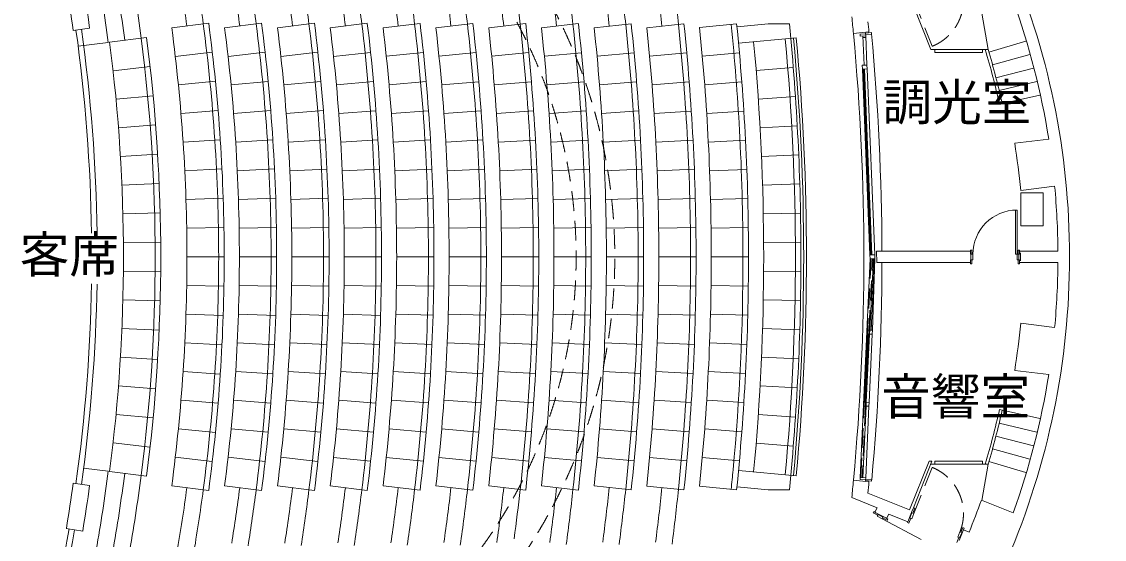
# Model space of a CAD drawing. Units: millimetres on the paper, enlarged 1000 times, with parts at other scales. Extents: x -168458 to 111542, y -102054 to 93946.
# Drawn here: x -54719 to 10672, y -23308 to 7961 of the extents above; entities that cross this region are included whole.
import ezdxf
from ezdxf.enums import TextEntityAlignment as Align

# ---------------------------------------------------------------- set-up
doc = ezdxf.new("R2010")
doc.units = ezdxf.units.MM
doc.header["$LTSCALE"] = 1000
doc.linetypes.add('DASHED1', pattern=[1.8, 1.2, -0.6])
doc.layers.add('1-0_130', color=7, linetype='Continuous', lineweight=9)
doc.layers.add('1-A', color=7, linetype='Continuous')
doc.styles.add('HG創英角ｺﾞｼｯｸUB', font='')
doc.styles.get('HG創英角ｺﾞｼｯｸUB').set_extended_font_data('HG創英角ｺﾞｼｯｸUB')

msp = doc.modelspace()

# ---------------------------------------------------------------- linework, layer by layer
at = {"layer": '1-0_130', "linetype": 'DASHED1'}
for p, q in [((276, 6476), (-836, 9262)), ((-3410, -6362), (-3622, -10668)), ((-3539, -10672), (-3338, -6359)), ((-4035, -19580), (-3841, -15256)), ((-3758, -15260), (-3952, -19583)), ((276, -18965), (-836, -21751))]:
    msp.add_line(p, q, dxfattribs=at)
at = {"layer": '1-0_130'}
for p, q in [((-43421, 7878), (-45652, 7582)), ((-40227, 7872), (-42459, 7585)), ((-37034, 7866), (-39267, 7587)), ((-33843, 7860), (-36076, 7589)), ((-30653, 7855), (-32887, 7590)), ((-27464, 7850), (-29699, 7592)), ((3653, 6272), (3279, 8467)), ((-50612, 7572), (-51603, 7434)), ((-24276, 7845), (-26512, 7594)), ((-21090, 7840), (-23326, 7595)), ((-17904, 7835), (-20141, 7596)), ((-14719, 7831), (-16957, 7597)), ((-11536, 7827), (-13774, 7599)), ((-3546, 7337), (-4481, 7251)), ((-3749, 7181), (-3385, 7215)), ((-51306, 6475), (-49488, 6709)), ((-49405, 6720), (-47174, 7008)), ((-11421, 6652), (-7936, 6977)), ((-3743, 7104), (-4076, 7089)), ((-3830, 5332), (-3910, 7097)), ((-3905, 6997), (-3739, 7004)), ((3698, 6123), (5934, 6791)), ((-45438, 5862), (-43203, 6121)), ((-42251, 5864), (-40015, 6115)), ((-39065, 5865), (-36828, 6110)), ((-35880, 5866), (-33643, 6104)), ((-32696, 5868), (-30458, 6099)), ((-29513, 5869), (-27274, 6094)), ((-26331, 5870), (-24092, 6090)), ((-23150, 5871), (-20910, 6085)), ((-19969, 5872), (-17729, 6081)), ((-16789, 5872), (-14548, 6077)), ((-13609, 5873), (-11368, 6073)), ((369, 6513), (276, 6476)), ((6168, 5978), (3920, 5352)), ((-46962, 5249), (-49198, 4999)), ((-3663, 5339), (-3954, 5326)), ((-8115, 5191), (-10358, 5010)), ((-3861, 5097), (-3404, -6128)), ((-3363, -6126), (-3809, 5099)), ((-3643, 5107), (-3196, -6119)), ((4128, 4578), (6387, 5162)), ((-43013, 4361), (-45252, 4139)), ((-39831, 4356), (-42071, 4140)), ((-36650, 4351), (-38890, 4141)), ((-33469, 4346), (-35710, 4141)), ((-30289, 4341), (-32530, 4142)), ((-27110, 4336), (-29352, 4143)), ((-23932, 4332), (-26174, 4144)), ((-20754, 4328), (-22996, 4144)), ((-17576, 4324), (-19819, 4145)), ((-14399, 4320), (-16643, 4145)), ((-11223, 4317), (-13467, 4146)), ((6591, 4341), (4322, 3799)), ((-49020, 3275), (-46780, 3487)), ((-10229, 3282), (-7984, 3435)), ((4338, 2982), (6780, 3517)), ((-45095, 2413), (-42853, 2598)), ((-41918, 2413), (-39675, 2593)), ((-38742, 2414), (-36498, 2589)), ((-35566, 2414), (-33322, 2584)), ((-32390, 2415), (-30146, 2580)), ((-29215, 2415), (-26971, 2576)), ((-26040, 2415), (-23796, 2573)), ((-22866, 2416), (-20621, 2569)), ((-19692, 2416), (-17447, 2566)), ((-16519, 2416), (-14274, 2563)), ((-13346, 2417), (-11100, 2559)), ((-46628, 1722), (-48872, 1548)), ((-7875, 1677), (-10122, 1552)), ((-42721, 833), (-44966, 684)), ((-39548, 829), (-41793, 684)), ((-36374, 825), (-38620, 685)), ((-33201, 821), (-35447, 685)), ((-30029, 818), (-32275, 685)), ((-26857, 815), (-29103, 685)), ((-23685, 812), (-25931, 685)), ((-20513, 809), (-22760, 686)), ((-17342, 806), (-19588, 686)), ((-14170, 803), (-16417, 686)), ((-10999, 801), (-13246, 686)), ((7312, 873), (5261, 614)), ((-48753, -181), (-46507, -46)), ((-10035, -180), (-7788, -82)), ((-44866, -1046), (-42619, -935)), ((-41696, -1046), (-39448, -938)), ((-38525, -1046), (-36278, -941)), ((-35355, -1046), (-33108, -943)), ((-32185, -1046), (-29938, -946)), ((-29016, -1046), (-26768, -949)), ((-25846, -1046), (-23598, -951)), ((-22677, -1046), (-20429, -953)), ((-19507, -1046), (-17259, -955)), ((-16338, -1046), (-14090, -958)), ((-13169, -1046), (-10921, -959)), ((-46415, -1815), (-48663, -1912)), ((-9971, -1912), (-7722, -1841)), ((5619, -2230), (7671, -1971)), ((-44794, -2778), (-42545, -2703)), ((-41626, -2778), (-39377, -2705)), ((-38457, -2778), (-36209, -2708)), ((-35289, -2778), (-33040, -2709)), ((-32121, -2778), (-29872, -2711)), ((-28953, -2778), (-26704, -2713)), ((-25785, -2778), (-23536, -2715)), ((-22617, -2778), (-20368, -2716)), ((-19449, -2778), (-17200, -2718)), ((-16282, -2778), (-14032, -2719)), ((-13114, -2778), (-10865, -2720)), ((-48603, -3645), (-46354, -3586)), ((-7678, -3602), (-9927, -3644)), ((-42501, -4473), (-44751, -4511)), ((-39334, -4474), (-41584, -4511)), ((-36167, -4475), (-38416, -4511)), ((-33000, -4476), (-35249, -4511)), ((-29833, -4477), (-32082, -4511)), ((-26666, -4478), (-28915, -4511)), ((-23499, -4479), (-25748, -4511)), ((-20332, -4480), (-22581, -4511)), ((-17165, -4480), (-19414, -4511)), ((-13998, -4481), (-16247, -4511)), ((-10831, -4482), (-13080, -4511)), ((-46323, -5357), (-48573, -5378)), ((-9905, -5378), (-7655, -5363)), ((5466, -6086), (5466, -5844)), ((-44736, -6244), (-42486, -6244)), ((-41569, -6244), (-39319, -6244)), ((-38402, -6244), (-36152, -6244)), ((-35236, -6244), (-32986, -6244)), ((-32069, -6244), (-29819, -6244)), ((-28902, -6244), (-26652, -6244)), ((-25736, -6244), (-23486, -6244)), ((-22569, -6244), (-20319, -6244)), ((-19402, -6244), (-17152, -6244)), ((-16236, -6244), (-13986, -6244)), ((-13069, -6244), (-10819, -6244)), ((-4076, -19578), (-3477, -6365)), ((-3266, -6356), (-3497, -10674)), ((-3414, -10678), (-3217, -6353)), ((2583, -6086), (2733, -6086)), ((2616, -6420), (2616, -6086)), ((2666, -6662), (2666, -6420)), ((5516, -6420), (5516, -6086)), ((5550, -5894), (7870, -5894)), ((5616, -5994), (5616, -6494)), ((-46323, -7131), (-48573, -7111)), ((-7655, -7126), (-9905, -7111)), ((7870, -6594), (5550, -6594)), ((-42501, -8015), (-44751, -7978)), ((-39334, -8014), (-41584, -7978)), ((-36167, -8013), (-38416, -7978)), ((-33000, -8012), (-35249, -7978)), ((-29833, -8011), (-32082, -7978)), ((-26666, -8011), (-28915, -7978)), ((-23499, -8010), (-25748, -7978)), ((-20332, -8009), (-22581, -7978)), ((-17165, -8008), (-19414, -7978)), ((-13998, -8007), (-16247, -7978)), ((-10831, -8007), (-13080, -7978)), ((-48603, -8844), (-46354, -8903)), ((-7678, -8887), (-9927, -8844)), ((-44794, -9710), (-42545, -9785)), ((-41626, -9710), (-39377, -9783)), ((-38457, -9710), (-36209, -9781)), ((-35289, -9710), (-33040, -9779)), ((-32121, -9710), (-29872, -9777)), ((-28953, -9710), (-26704, -9776)), ((-25785, -9711), (-23536, -9774)), ((-22617, -9711), (-20368, -9772)), ((-19449, -9711), (-17200, -9771)), ((-16282, -9711), (-14032, -9770)), ((-13114, -9711), (-10865, -9768)), ((5619, -10259), (7671, -10517)), ((-46415, -10673), (-48663, -10576)), ((-9971, -10577), (-7722, -10647)), ((-3549, -10905), (-3747, -15027)), ((-3706, -15029), (-3508, -10907)), ((-3341, -10915), (-3539, -15036)), ((-42619, -11554), (-44866, -11442)), ((-39448, -11551), (-41696, -11442)), ((-36278, -11548), (-38525, -11442)), ((-33108, -11545), (-35355, -11443)), ((-29938, -11542), (-32185, -11443)), ((-26768, -11540), (-29016, -11443)), ((-23598, -11538), (-25846, -11443)), ((-20429, -11535), (-22677, -11443)), ((-17259, -11533), (-19507, -11443)), ((-14090, -11531), (-16338, -11443)), ((-10921, -11529), (-13169, -11443)), ((-48753, -12307), (-46507, -12443)), ((-7788, -12407), (-10035, -12309)), ((-44966, -13173), (-42721, -13321)), ((-41793, -13173), (-39548, -13317)), ((-38620, -13173), (-36374, -13314)), ((-35447, -13173), (-33201, -13310)), ((-32275, -13174), (-30029, -13306)), ((-29103, -13174), (-26857, -13303)), ((-25931, -13174), (-23685, -13300)), ((-22760, -13174), (-20513, -13297)), ((-19588, -13174), (-17342, -13294)), ((-16417, -13175), (-14170, -13292)), ((-13246, -13175), (-10999, -13289)), ((7312, -13361), (5261, -13103)), ((-46628, -14210), (-48872, -14037)), ((-10122, -14040), (-7875, -14166)), ((-42853, -15087), (-45095, -14901)), ((-39675, -15082), (-41918, -14902)), ((-36498, -15077), (-38742, -14902)), ((-33322, -15073), (-35566, -14903)), ((-30146, -15069), (-32390, -14903)), ((-26971, -15065), (-29215, -14904)), ((-23796, -15061), (-26040, -14904)), ((-20621, -15058), (-22866, -14904)), ((-17447, -15054), (-19692, -14905)), ((-14274, -15051), (-16519, -14905)), ((-11100, -15048), (-13346, -14905)), ((-3910, -19585), (-3716, -15262)), ((4338, -15470), (6780, -16006)), ((-49020, -15764), (-46780, -15975)), ((-7984, -15924), (-10229, -15770)), ((6591, -16830), (4322, -16288)), ((-45252, -16627), (-43013, -16850)), ((-42071, -16628), (-39831, -16844)), ((-38890, -16629), (-36650, -16839)), ((-35710, -16630), (-33469, -16834)), ((-32530, -16631), (-30289, -16829)), ((-29352, -16631), (-27110, -16825)), ((-26174, -16632), (-23932, -16821)), ((-22996, -16633), (-20754, -16817)), ((-19819, -16633), (-17576, -16813)), ((-16643, -16634), (-14399, -16809)), ((-13467, -16634), (-11223, -16805)), ((-46962, -17738), (-49198, -17488)), ((-10358, -17499), (-8115, -17680)), ((4128, -17066), (6387, -17650)), ((6168, -18467), (3920, -17841)), ((-45438, -18351), (-43203, -18610)), ((-42251, -18352), (-40015, -18604)), ((-39065, -18354), (-36828, -18598)), ((-35880, -18355), (-33643, -18593)), ((-32696, -18356), (-30458, -18588)), ((-29513, -18357), (-27274, -18583)), ((-26331, -18358), (-24092, -18578)), ((-23150, -18359), (-20910, -18574)), ((-19969, -18360), (-17729, -18569)), ((-16789, -18361), (-14548, -18565)), ((-13609, -18362), (-11368, -18561)), ((-1090, -21532), (83, -18594)), ((83, -18594), (263, -18594)), ((3653, -18761), (196, -18761)), ((429, -18761), (429, -18594)), ((3653, -18761), (3279, -20955)), ((3698, -18612), (5934, -19279)), ((-50975, -19006), (-49488, -19198)), ((-49405, -19209), (-47174, -19497)), ((-11421, -19140), (-7936, -19465)), ((-50612, -20061), (-51603, -19923)), ((-43421, -20367), (-45652, -20071)), ((-40227, -20360), (-42459, -20073)), ((-37034, -20354), (-39267, -20075)), ((-33843, -20349), (-36076, -20077)), ((-30653, -20343), (-32887, -20079)), ((-27464, -20338), (-29699, -20081)), ((-24276, -20333), (-26512, -20082)), ((-21090, -20328), (-23326, -20084)), ((-17904, -20324), (-20141, -20085)), ((-14719, -20319), (-16957, -20086)), ((-11536, -20315), (-13774, -20087)), ((-3546, -19826), (-4481, -19740)), ((-3749, -19669), (-3376, -19704)), ((-3039, -21395), (-4581, -20774)), ((-1090, -21532), (-3611, -20518)), ((-3039, -21395), (-3184, -21670)), ((-911, -21533), (-1158, -22152)), ((-914, -21541), (-858, -21401)), ((3248, -20943), (5170, -21705)), ((-2698, -21964), (-2752, -22067)), ((-2340, -21784), (-2476, -22043)), ((-2340, -21784), (-1195, -22244)), ((-1161, -22160), (-1217, -22299)), ((-52021, -22647), (-51034, -22813)), ((1903, -23384), (2151, -22764)), ((2504, -22871), (2163, -22733)), ((1770, -23492), (1888, -23198))]:
    msp.add_line(p, q, dxfattribs=at)
for points in [[(-858, 8913), (196, 6272), (3653, 6272)], [(-8352, 7820), (-9640, 7822), (-11514, 7648)], [(-4076, 7089), (-4082, 7206), (-3749, 7221), (-3743, 7104), (-3663, 5339), (-3652, 5106), (-3944, 5093), (-3488, -6132), (-3477, -6365), (-3186, -6352), (-3196, -6119), (-3488, -6132)], [(-3392, 7298), (-3757, 7264), (-3749, 7221)], [(3312, 6272), (3312, 6106), (429, 6106), (429, 6272)], [(-3944, 5093), (-3954, 5326), (-3871, 5330)], [(-3446, -6130), (-3765, 2089), (-3902, 5095)], [(5550, -6086), (5300, -6086), (5300, -3420), (5400, -3420)], [(5400, -3420), (5400, -6420), (5550, -6420), (5550, -6662), (5466, -6662), (5466, -6420)], [(2583, -6086), (2583, -5844), (2666, -5844), (2666, -6086)], [(5466, -5844), (5550, -5844), (5550, -6086)], [(-3186, -6352), (-3330, -10682), (-3497, -10674), (-3508, -10907), (-3341, -10915), (-3330, -10682)], [(2583, -6594), (-3074, -6594), (-3084, -5894), (2583, -5894)], [(2733, -6086), (2733, -6420), (2583, -6420), (2583, -6662), (2666, -6662)], [(-3632, -10901), (-3831, -15023), (-3747, -15027), (-3758, -15260), (-3841, -15256), (-3831, -15023)], [(-3789, -15025), (-3777, -14853), (-3591, -10903)], [(-3550, -15270), (-3743, -19593), (-4076, -19578), (-4082, -19694), (-3749, -19709), (-3743, -19593)], [(263, -18594), (-858, -21401), (-781, -21432), (-898, -21726)], [(429, -18594), (3312, -18594), (3312, -18761)], [(-8352, -20309), (-9640, -20311), (-11514, -20136)], [(-3392, -19786), (-3757, -19752), (-3749, -19709)], [(-2535, -22012), (-3125, -21701), (-3258, -21632), (-3296, -21705), (-3016, -21853)], [(-392, -23308), (-2752, -22067), (-3047, -21912), (-2993, -21808), (-2698, -21964)], [(-2535, -22012), (-2402, -22082), (-2441, -22155), (-2721, -22008)], [(-1217, -22299), (-1139, -22330), (-1022, -22036)], [(2151, -22764), (2206, -22625), (2129, -22594), (2012, -22888)]]:
    msp.add_lwpolyline(points, dxfattribs=at)
for points in [[(6969, -2376), (5636, -2376), (5636, -4376), (6969, -4376)], [(-3539, -10672), (-3622, -10668), (-3632, -10901), (-3549, -10905)], [(-3706, -15029), (-3716, -15262), (-3550, -15270), (-3539, -15036)], [(-945, -21708), (-836, -21751), (-960, -22061), (-1068, -22017)], [(2058, -22907), (1934, -23216), (1826, -23173), (1950, -22864)]]:
    msp.add_lwpolyline(points, close=True, dxfattribs=at)
at = {"layer": '1-0_130', "linetype": 'DASHED1'}
for centre, radius, start, end in [((-51062, -6244), 32167, 309.55034, 50.44965), ((-51062, -6244), 29833, 306.57077, 53.42921), ((-836, 9262), 3000, 291.77077, 21.77077), ((-836, -21751), 3000, 338.22922, 68.22922)]:
    msp.add_arc(centre, radius, start, end, dxfattribs=at)
at = {"layer": '1-0_130'}
for centre, radius, start, end in [((-150196, -6289), 103544, 7.35429, 10.05829), ((-150196, -6289), 107377, 7.55783, 9.69739), ((-37729, -6244), 46300, 0, 23.27046), ((-150196, -6289), 101544, 7.35429, 10.05829), ((-150196, -6289), 102544, 7.35429, 10.05829), ((-150196, -6289), 106377, 7.55783, 9.69739), ((-150196, -6289), 110544, 7.33751, 9.1105), ((-150196, -6289), 113710, 7.12965, 8.84756), ((-150196, -6289), 116877, 6.93326, 8.59927), ((-150196, -6289), 120044, 6.74739, 8.36446), ((-150196, -6289), 123210, 6.57124, 8.14203), ((-150196, -6289), 129544, 6.24515, 7.73062), ((-150196, -6289), 132710, 6.09393, 7.53999), ((-150196, -6289), 109544, 7.33751, 9.1105), ((-150196, -6289), 112710, 7.12965, 8.84756), ((-150196, -6289), 115877, 6.93326, 8.59927), ((-150196, -6289), 119044, 6.74739, 8.36446), ((-150196, -6289), 122210, 6.57124, 8.14203), ((-150196, -6289), 125377, 6.40404, 7.93103), ((-150196, -6289), 126377, 6.40404, 7.76274), ((-150196, -6289), 128544, 6.24515, 7.73062), ((-150196, -6289), 131710, 6.09393, 7.53999), ((-150196, -6289), 134877, 5.94987, 7.35846), ((-150196, -6289), 135877, 5.94987, 7.35846), ((-150196, -6289), 99544, 7.92397, 9.51057), ((-150196, -6289), 100544, 7.92397, 9.51057), ((-37729, -6244), 45600, 8.97925, 19.81909), ((-150196, -6289), 107710, 0.02359, 7.55783), ((-150196, -6289), 110877, 0.02292, 7.33751), ((-150196, -6289), 114044, 0.02228, 7.12965), ((-150196, -6289), 117210, 0.02167, 6.93326), ((-150196, -6289), 120377, 0.0211, 6.74739), ((-150196, -6289), 123544, 0.02057, 6.57124), ((-149683, -6289), 145832, 5.32732, 5.72191), ((-149696, -6083), 146765, 5.24658, 5.49066), ((-150196, -6289), 99710, 0.84959, 7.92397), ((-150196, -6289), 100044, 0.84959, 7.92397), ((-150196, -6289), 105460, 0.02409, 7.55783), ((-150196, -6289), 107377, 0.02365, 7.55783), ((-150196, -6289), 108627, 0.02339, 7.33751), ((-150196, -6289), 110544, 0.02298, 7.33751), ((-150196, -6289), 111794, 0.02272, 7.12965), ((-150196, -6289), 113710, 0.02234, 7.12965), ((-150196, -6289), 114960, 0.02209, 6.93326), ((-150196, -6289), 116877, 0.02173, 6.93326), ((-150196, -6289), 118127, 0.0215, 6.74739), ((-150196, -6289), 120044, 0.02116, 6.74739), ((-150196, -6289), 121294, 0.02095, 6.57124), ((-150196, -6289), 123210, 0.02061, 6.57124), ((-150196, -6289), 124460, 0.02042, 6.40404), ((-150196, -6289), 126377, 0.0201, 6.40404), ((-150196, -6289), 126710, 0.02005, 6.40404), ((-150196, -6289), 127627, 0.0199, 6.24515), ((-150196, -6289), 129544, 0.01961, 6.24515), ((-150196, -6289), 129877, 0.01956, 6.24515), ((-150196, -6289), 130794, 0.01942, 6.09393), ((-150196, -6289), 132710, 0.01913, 6.09393), ((-150196, -6289), 133044, 0.01909, 6.09393), ((-150196, -6289), 133960, 0.01897, 5.94987), ((-150196, -6289), 135877, 0.01869, 5.94987), ((-150196, -6289), 136210, 0.01865, 5.94987), ((-150196, -6289), 137127, 0.01852, 5.81248), ((-150196, -6289), 139044, 3.17542, 5.81248), ((-150196, -6289), 139377, 0.01822, 5.81248), ((-150196, -6289), 142544, 0.01782, 5.68037), ((-149629, -6334), 145782, 0.01746, 5.34715), ((-149573, -6083), 146792, 5.19746, 5.23), ((-149683, -6289), 146921, 0.15378, 5.28142), ((-150196, -6289), 101627, 0.02499, 7.35429), ((-150196, -6289), 103544, 0.02454, 7.35429), ((-150196, -6289), 103877, 0.02446, 7.35429), ((-150196, -6289), 140294, 0.01811, 5.32733), ((-150196, -6289), 142210, 0.01787, 5.32733), ((-150196, -6289), 142710, 0.01779, 5.32733), ((-150196, -6289), 142877, 0.01778, 5.32733), ((-37729, -6244), 43067, 12.37021, 16.8961), ((-37729, -6244), 43233, 12.37021, 16.82903), ((-150196, -6289), 139044, 0.01826, 3.17542), ((-37729, -6244), 43533, 5.2912, 9.06479), ((-37729, -6244), 45600, 0.43977, 5.37675), ((5400, -6086), 2667, 90, 180), ((-150196, -6200), 101627, 352.64569, 359.97499), ((-150196, -6200), 103544, 352.64569, 359.97546), ((-150196, -6200), 103877, 352.64569, 359.97552), ((-150196, -6200), 105460, 352.44215, 359.97589), ((-150196, -6200), 107377, 352.44215, 359.97633), ((-150196, -6200), 107710, 352.44215, 359.97639), ((-150196, -6200), 108627, 352.66248, 359.97659), ((-150196, -6200), 110544, 352.66248, 359.97701), ((-150196, -6200), 110877, 352.66248, 359.97707), ((-150196, -6200), 111794, 352.87033, 359.97726), ((-150196, -6200), 113710, 352.87033, 359.97765), ((-150196, -6200), 114044, 352.87033, 359.97771), ((-150196, -6200), 114960, 353.06673, 359.97789), ((-150196, -6200), 116877, 353.06673, 359.97826), ((-150196, -6200), 117210, 353.06673, 359.97832), ((-150196, -6200), 118127, 353.25259, 359.97849), ((-150196, -6200), 120044, 353.25259, 359.97882), ((-150196, -6200), 120377, 353.25259, 359.97888), ((-150196, -6200), 121294, 353.42874, 359.97903), ((-150196, -6200), 123210, 353.42874, 359.97937), ((-150196, -6200), 123544, 353.42874, 359.97942), ((-150196, -6200), 124460, 353.59595, 359.97957), ((-150196, -6200), 126377, 353.59595, 359.97989), ((-150196, -6200), 126710, 353.59595, 359.97993), ((-150196, -6200), 127627, 353.75484, 359.98009), ((-150196, -6200), 129544, 353.75484, 359.98038), ((-150196, -6200), 129877, 353.75484, 359.98042), ((-150196, -6200), 130794, 353.90605, 359.98056), ((-150196, -6200), 132710, 353.90605, 359.98085), ((-150196, -6200), 133044, 353.90605, 359.9809), ((-150196, -6200), 133960, 354.05011, 359.98102), ((-150196, -6200), 135877, 354.05011, 359.98129), ((-150196, -6200), 136210, 354.05011, 359.98134), ((-150196, -6200), 137127, 354.1875, 359.98146), ((-150196, -6200), 139044, 354.66924, 359.98172), ((-150196, -6200), 139377, 354.1875, 359.98177), ((-150196, -6200), 140294, 354.67265, 359.98187), ((-150196, -6200), 142210, 354.67265, 359.98212), ((-150196, -6200), 142544, 354.31961, 359.98216), ((-150196, -6200), 142710, 354.67265, 359.98219), ((-150196, -6200), 142877, 354.67265, 359.98221), ((-149629, -6154), 145782, 354.65283, 359.98253), ((-37729, -6244), 46300, 336.72953, 360), ((-149683, -6289), 146921, 354.76105, 359.8808), ((-37729, -6244), 45600, 354.62325, 359.56023), ((-150196, -6200), 99710, 352.07602, 359.03218), ((-150196, -6200), 100044, 352.07602, 359.03218), ((-37729, -6244), 43533, 350.9352, 354.7088), ((-37729, -6244), 45600, 340.18089, 351.02073), ((-37729, -6244), 43067, 343.10388, 347.62978), ((-37729, -6244), 43233, 343.17096, 347.62978), ((-150196, -6200), 101544, 349.9417, 352.64569), ((-150196, -6200), 102544, 349.9417, 352.64569), ((-150196, -6200), 103544, 349.9417, 352.64569), ((-150196, -6200), 139044, 354.1875, 354.66924), ((-150196, -6200), 99544, 350.48941, 352.07602), ((-150196, -6200), 100544, 350.48941, 352.07602), ((-150196, -6200), 106377, 350.3026, 352.44215), ((-150196, -6200), 109544, 350.88948, 352.66248), ((-150196, -6200), 112710, 351.15242, 352.87033), ((-150196, -6200), 115877, 351.40071, 353.06673), ((-150196, -6200), 119044, 351.63553, 353.25259), ((-150196, -6200), 122210, 351.85796, 353.42874), ((-150196, -6200), 125377, 352.06895, 353.59595), ((-150196, -6200), 128544, 352.26936, 353.75484), ((-150196, -6200), 131710, 352.45999, 353.90605), ((-150196, -6200), 134877, 352.64153, 354.05011), ((-149683, -6200), 145832, 354.26445, 354.67267), ((-149696, -6405), 146765, 354.48221, 354.7534), ((-149696, -6405), 146915, 354.77437, 354.80687), ((-21062, -6244), 67500, 294.37421, 348.39391), ((-150196, -6200), 107377, 350.3026, 352.44215), ((-150196, -6200), 110544, 350.88948, 352.66248), ((-150196, -6200), 113710, 351.15242, 352.87033), ((-150196, -6200), 116877, 351.40071, 353.06673), ((-150196, -6200), 120044, 351.63553, 353.25259), ((-150196, -6200), 123210, 351.85796, 353.42874), ((-150196, -6200), 126377, 352.23724, 353.59595), ((-150196, -6200), 129544, 352.26936, 353.75484), ((-150196, -6200), 132710, 352.45999, 353.90605), ((-150196, -6200), 135877, 352.64153, 354.05011), ((-37729, -6244), 43533, 337.54683, 340.26645), ((-150196, -6200), 99710, 336.78043, 350.48941), ((-150196, -6200), 100044, 336.80832, 350.48941)]:
    msp.add_arc(centre, radius, start, end, dxfattribs=at)

# ---------------------------------------------------------------- texts
at = {"layer": '1-A', "style": 'HG創英角ｺﾞｼｯｸUB'}
for s, p in [('調光室', (-2728, 1341)), ('客席', (-54831, -7862)), ('音響室', (-2809, -16441))]:
    msp.add_text(s, height=2199, dxfattribs=at).set_placement(p, align=Align.BOTTOM_LEFT)

doc.saveas('drawing.dxf')
